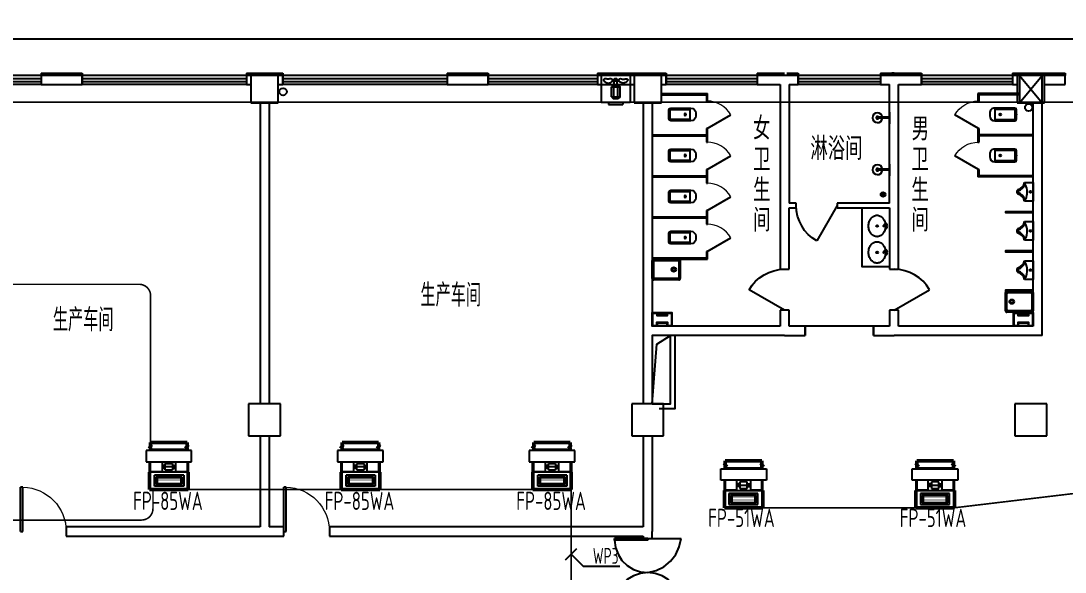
# Model space of a CAD drawing. Extents: x 2166032 to 5302137, y 581493 to 2416206.
# Drawn here: x 2343399 to 2366293, y 1064725 to 1076809 of the extents above; entities that cross this region are included whole.
import ezdxf

# ---------------------------------------------------------------- set-up
doc = ezdxf.new("R2010")
doc.units = 0
doc.header["$LTSCALE"] = 1000
doc.header["$MEASUREMENT"] = 0
doc.linetypes.add('DASH', pattern=[0.35, 0.25, -0.1])
doc.linetypes.add('DASHEDX2', pattern=[1.5, 1, -0.5])
for name, color, linetype in [('3T_WOOD', 21, 'Continuous'), ('ACS_FFG_FK', 7, 'Continuous'), ('COLUMN', 2, 'Continuous'), ('DIM-照明', 3, 'Continuous'), ('LATRINE', 8, 'Continuous'), ('LVTRY', 8, 'Continuous'), ('PROMPT', 1, 'Continuous'), ('PUB_TEXT', 7, 'Continuous'), ('STAIR', 8, 'Continuous'), ('SURFACE', 8, 'Continuous'), ('WALL', 8, 'Continuous'), ('WINDOW', 8, 'Continuous'), ('WIRE-照明', 1, 'Continuous'), ('厨卫', 8, 'Continuous'), ('地漏', 5, 'Continuous'), ('屋面', 151, 'Continuous'), ('消防', 7, 'Continuous'), ('风机盘管', 7, 'Continuous')]:
    doc.layers.add(name, color=color, linetype=linetype)
doc.layers.add('ACS_KT_SB', color=130, linetype='Continuous', lineweight=13)
doc.layers.add('ACS_SFG_F2', color=6, linetype='Continuous', lineweight=50)
doc.styles.add('_HZTXT', font='！tssdeng.shx', dxfattribs={"width": 0.8, "bigfont": '！tssdchn.shx'})
doc.styles.add('_TEL_DIM', font='@tssdeng.shx', dxfattribs={"width": 0.8, "height": 3.5, "bigfont": '!tssdchn.shx'})
doc.styles.add('DIM_FONT', font='simplex_.ttf', dxfattribs={"width": 0.7})
doc.styles.add('HZ', font='！tssdeng.shx', dxfattribs={"bigfont": '！tssdchn.shx'})
doc.styles.add('TSSD_Dimension', font='Tssdeng.shx', dxfattribs={"width": 0.7, "bigfont": 'tssdchn.shx'})
doc.styles.add('TSSD_REIN', font='tssdeng.shx', dxfattribs={"width": 0.7, "bigfont": 'tssdchn.shx'})
doc.styles.add('zz-0', font='arial.ttf')

# ---------------------------------------------------------------- blocks, each defined once
blk = doc.blocks.new('_LV8')
for p, q in [((-205, 0), (205, 0)), ((-205, -191), (-205, 0)), ((205, 0), (205, -191))]:
    blk.add_line(p, q)
blk.add_circle((0, -60), 20)
for centre, radius, start, end in [((-243, -391), 203, 19.2639, 79.2894), ((-152, -175), 10, 114.1084, 248.1394), ((5, -526), 395, 66.6675, 114.1084), ((-243, -401), 233, 19.2639, 68.1394), ((243, -401), 233, 110.4941, 160.7361), ((243, -391), 203, 100.7106, 160.7361), ((158, -173), 10, 290.4941, 66.6675), ((0, -306), 54, 199.2639, 269.7777), ((0, -316), 24, 199.2639, 269.4998), ((0, -306), 54, 270.2223, 340.7361), ((0, -316), 24, 270.5002, 340.7361)]:
    blk.add_arc(centre, radius, start, end)
blk = doc.blocks.new('$lvtry$00000200')
for p, q in [((-140, -40, 0), (-140, -480, 0)), ((-110, -40, 0), (-110, -470, 0)), ((100, 0, 0), (-100, 0, 0)), ((100, -30, 0), (-100, -30, 0)), ((110, -470, 0), (110, -40, 0)), ((140, -480, 0), (140, -40, 0)), ((140, -470, 0), (-140, -470, 0)), ((-30, -590, 0), (30, -590, 0))]:
    blk.add_line(p, q)
blk.add_circle((0, -359, 0), 20)
for centre, radius, start, end in [((-100, -40, 0), 40, 90, 180), ((-100, -40, 0), 10, 90, 180), ((100, -40, 0), 40, 0, 90), ((100, -40, 0), 10, 0, 90), ((-30, -480, 0), 110, 180, 270), ((30, -480, 0), 110, 270, 0)]:
    blk.add_arc(centre, radius, start, end)
blk.add_point((0, 0))
blk = doc.blocks.new('A$C339C1991')
at = {"layer": 'LVTRY'}
blk.add_line((114, 371), (134, 371), dxfattribs=at)
for points in [[(0, 371), (256, 371)], [(114, 371), (114, 107)], [(134, 371), (134, 107)]]:
    blk.add_lwpolyline(points, dxfattribs=at)
for centre, radius, start, end in [((124, 108), 108, 95.306, 84.694), ((124, 108), 28.3, 110.6725, 69.3275), ((124, 110), 10.5, 197.2381, 342.7619)]:
    blk.add_arc(centre, radius, start, end, dxfattribs=at)
blk = doc.blocks.new('$TCHSYS$APDOOR2D')
blk.add_line((0.5, 0), (0, 0.866))
at = {"lineweight": 13}
blk.add_arc((0.5, 0), 1, 120, 180, dxfattribs=at)
blk = doc.blocks.new('$lvtry$00000194')
for p, q in [((-17, -27, 0), (-17, -17, 0)), ((17, -27, 0), (17, -17, 0))]:
    blk.add_line(p, q)
at = {"elevation": 0}
blk.add_lwpolyline([(14, -39, -0.067374), (92, -53, -0.088152), (166, -93, -0.105269), (218, -155, -0.121685), (235, -224, -0.121685), (218, -292, -0.105269), (166, -355, -0.088152), (92, -394, -0.078966), (0, -409, -0.078966), (-92, -394, -0.088152), (-166, -355, -0.105269), (-218, -292, -0.121685), (-235, -224, -0.121685), (-218, -155, -0.105269), (-166, -93, -0.088152), (-92, -53, -0.059935), (-23, -40, -0.059935)], format="xyb", dxfattribs=at)
for centre, radius in [((0, -221, 0), 20), ((0, -27, 0), 16.7), ((0, -221, 0), 15)]:
    blk.add_circle(centre, radius)
for centre, radius, start, end in [((-40, -17, 0), 10.1, 106.6096, 258.1648), ((-64, 250, 0), 259, 274.7069, 282.3732), ((-75, -197, 0), 173, 71.36, 79.1873), ((-29, -63, 0), 6.77, 155.344, 308.3224), ((-171, 35, 0), 166, 324.8411, 338.1337), ((-171, 35, 0), 170, 324.8411, 331.3523), ((-29, -63, 0), 3.37, 155.344, 308.3224), ((100, -178, 0), 170, 132.3141, 138.8253), ((100, -178, 0), 166, 125.5327, 138.8253), ((-12, -42, 0), 10.6, 201.8924, 261.774), ((0, -17, 0), 16.7, 0, 180), ((-381, -99, 0), 372, 2.3982, 6.7627), ((0, -80, 0), 9.9, 201.7837, 338.2163), ((64, 250, 0), 259, 257.6268, 265.2931), ((381, -99, 0), 372, 170.1008, 177.6018), ((75, -197, 0), 173, 100.8127, 110.4191), ((40, -17, 0), 10.1, 281.8352, 73.3904)]:
    blk.add_arc(centre, radius, start, end)
blk.add_point((0, -17, 0))
blk = doc.blocks.new('A$C6BB928D5')
at = {"layer": '地漏'}
h = blk.add_hatch(dxfattribs=at)
h.set_pattern_fill('ANSI31', color=5, scale=10, style=0)
h.set_pattern_definition([(45, (-2253094.437, -153718.293), (-11.22532015, 11.22532015), [])])
h.paths.add_polyline_path([(0, 50, 1), (100, 50, 1)])
at = {"layer": '地漏', "color": 5}
blk.add_circle((50, 50), 50, dxfattribs=at)
blk = doc.blocks.new('$plan$00001091')
for p, q in [((-275, -410), (-275, -50)), ((-255, -30), (255, -30)), ((275, -50), (275, -410)), ((255, -430), (-255, -430))]:
    blk.add_line(p, q)
for points in [[(-275, 0, 0.414214), (-305, -30, 0.414214)], [(305, -30, 0.414214), (275, 0, 0.414214)], [(-305, -430, 0.414214), (-275, -460, 0.414214)], [(275, -460, 0.414214), (305, -430, 0.414214)]]:
    blk.add_lwpolyline(points, format="xyb")
for points in [[(-275, 0), (275, 0)], [(-305, -430), (-305, -30)], [(305, -30), (305, -430)], [(275, -460), (-275, -460)]]:
    blk.add_lwpolyline(points)
for radius in [50, 32.5]:
    blk.add_circle((165, -230), radius)
for centre, start, end in [((-255, -50), 90, 180), ((255, -50), 0, 90), ((-255, -410), 180, 270), ((255, -410), 270, 360)]:
    blk.add_arc(centre, 20, start, end)
at = {"style": 'zz-0'}
for tag in ['YSIZE', 'XSIZE']:
    blk.add_attdef(tag, (0, 0), '', height=0.5, dxfattribs=at)
blk = doc.blocks.new('cffd')
at = {"layer": '厨卫'}
for p, q in [((288, -44), (300, -44)), ((288, -256), (300, -256))]:
    blk.add_line(p, q, dxfattribs=at)
for points in [[(0, -365), (0, 65), (300, 65), (300, -365)], [(12, -353), (12, 53), (288, 53), (288, -353)]]:
    blk.add_lwpolyline(points, close=True, dxfattribs=at)
for points in [[(12, -272), (82, -272), (82, -29), (12, -29)], [(12, -262), (72, -262), (72, -39), (12, -39)], [(288, -261), (228, -261), (228, -39), (288, -39)], [(288, -251), (238, -251), (238, -49), (288, -49)]]:
    blk.add_lwpolyline(points, dxfattribs=at)
blk.add_lwpolyline([(290, -150, 0, 50, 0), (323, -150, 100, 100, 0)], format="xyseb", dxfattribs=at)
blk = doc.blocks.new('$SB61_1')
for p, q in [((-344, 91), (-380, 54)), ((-380, 54), (-380, -52)), ((-344, 91), (-134, 91)), ((-344, 91), (-344, -89)), ((-344, 43), (-134, 43)), ((-93, 50), (-134, 91)), ((-134, 91), (-134, -89)), ((-93, 50), (-93, -47)), ((-93, 32), (-10, 32)), ((-10, 66), (-10, -64)), ((-10, 66), (10, 66)), ((10, 16), (10, 66)), ((-344, -89), (-380, -52)), ((-344, -45), (-134, -45)), ((-344, -89), (-134, -89)), ((-93, -47), (-134, -89)), ((-93, -27), (-10, -27)), ((-10, -64), (10, -64)), ((10, -16), (10, -64))]:
    blk.add_line(p, q)
for points in [[(27, 198, 0.411372), (11, 254, 0.494273), (-35, 83, 0.741953), (33, 105, 0.098181), (27, 124, -0.171786), (27, 198)], [(31, -198, -0.313475), (12, -256, -0.472676), (-35, -80, -0.748081), (34, -102, -0.098181), (28, -121, 0.171786), (28, -196)]]:
    blk.add_lwpolyline(points, format="xyb")
blk.add_lwpolyline([(10, 16), (34, 16), (34, -16), (10, -16)], close=True)
for tag, p, height, style, width, flags in [('UNIT', (0, 0), 0.001, 'HZ', 0.7, 1), ('WHAT', (0, 0), 0.001, 'HZ', 0.7, 1), ('SPEC', (0, 0), 0.001, 'HZ', 0.7, 1), ('YSIZE', (34, -16), 0.15, 'DIM_FONT', 0.8, 9), ('XSIZE', (34, -16), 0.15, 'DIM_FONT', 0.8, 9)]:
    blk.add_attdef(tag, p, '', height=height, dxfattribs=dict(style=style, width=width, flags=flags))
blk = doc.blocks.new('A$C54D307B5')
at = {"layer": '消防'}
for p, q in [((0, -300), (0, 300)), ((0, 300), (640, 300)), ((165, 345), (475, 345)), ((165, 300), (165, 345)), ((475, 300), (475, 345)), ((640, -300), (640, 300)), ((0, -340), (0, -300)), ((0, -300), (640, -300)), ((0, -340), (640, -340)), ((640, -340), (640, -300))]:
    blk.add_line(p, q, dxfattribs=at)
at = {"layer": '风机盘管', "xscale": -1.057367996545509, "yscale": 1.057367996545509, "zscale": 1.0573679886336, "rotation": 90}
blk.add_blockref('$SB61_1', (321, -183), dxfattribs=at)
blk = doc.blocks.new('H-DTDFFS-20')
for p, q in [((-0.5, 0.5), (0.5, 0.5)), ((-0.5, -0.5), (-0.5, 0.5)), ((0.5, 0.5), (-0.5, 0.5)), ((0.5, 0.5), (0.5, -0.5)), ((-0.44, -0.34), (-0.44, 0.34)), ((-0.44, 0.34), (0.44, 0.34)), ((-0.4, 0.3), (0.4, 0.3)), ((-0.4, -0.3), (-0.4, 0.3)), ((0.4, 0.3), (0.4, -0.3)), ((0.44, 0.34), (0.44, -0.34)), ((0.44, -0.34), (-0.44, -0.34)), ((0.4, -0.3), (-0.4, -0.3)), ((0.5, -0.5), (-0.5, -0.5))]:
    blk.add_line(p, q)
at = {"const_width": 0.01}
for points in [[(-0.4, 0.162), (0.4, 0.162)], [(-0.4, 0), (0.4, 0)], [(-0.4, -0.162), (0.4, -0.162)]]:
    blk.add_lwpolyline(points, dxfattribs=at)
blk = doc.blocks.new('$DorLib2D$00000141')
at = {"color": 0}
for points in [[(-0.5, 0), (-0.5, 0.487)], [(-0.475, 0.487), (-0.5, 0.487)], [(-0.475, 0), (-0.475, 0.487)], [(-0.369, 0.473), (-0.475, 0.487)], [(-0.268, 0.435), (-0.369, 0.473)], [(0.369, 0.473), (0.268, 0.435)], [(0.475, 0.487), (0.369, 0.473)], [(0.475, 0), (0.475, 0.487)], [(0.475, 0.487), (0.5, 0.487)], [(0.5, 0), (0.5, 0.487)], [(-0.178, 0.377), (-0.268, 0.435)], [(-0.103, 0.3), (-0.178, 0.377)], [(0.178, 0.377), (0.103, 0.3)], [(0.268, 0.435), (0.178, 0.377)], [(-0.047, 0.208), (-0.103, 0.3)], [(-0.012, 0.107), (-0.047, 0.208)], [(0.047, 0.208), (0.012, 0.107)], [(0.103, 0.3), (0.047, 0.208)], [(0, 0), (-0.012, 0.107)], [(-0.012, -0.107), (0, 0)], [(0.012, 0.107), (0, 0)], [(-0.5, 0), (-0.475, 0)], [(0.5, 0), (0.475, 0)]]:
    blk.add_lwpolyline(points, dxfattribs=at)
at = {"color": 0, "linetype": 'DASHEDX2'}
for points in [[(0, 0), (0.03, -0.122), (0.086, -0.234), (0.165, -0.331), (0.264, -0.408), (0.378, -0.461), (0.5, -0.488)], [(-0.5, 0), (-0.5, -0.488)], [(-0.047, -0.208), (-0.012, -0.107)], [(0.5, 0), (0.5, -0.488)], [(-0.178, -0.377), (-0.103, -0.3)], [(-0.103, -0.3), (-0.047, -0.208)], [(-0.369, -0.473), (-0.268, -0.435)], [(-0.268, -0.435), (-0.178, -0.377)], [(-0.475, -0.488), (-0.5, -0.488)], [(-0.475, -0.487), (-0.369, -0.473)]]:
    blk.add_lwpolyline(points, dxfattribs=at)
blk = doc.blocks.new('$TCHSYS$WIN2D')
for p, q in [((-0.5, 0.5), (0.5, 0.5)), ((-0.5, 0.5), (-0.5, -0.5)), ((0.5, 0.5), (0.5, -0.5)), ((0.5, 0.1667), (-0.5, 0.1667)), ((0.5, -0.1667), (-0.5, -0.1667)), ((-0.5, -0.5), (0.5, -0.5))]:
    blk.add_line(p, q)
blk = doc.blocks.new('$TCHSYS$DOOR2D')
for p, q in [((0.45, 0.975), (0.5, 0.975)), ((0.45, 0), (0.45, 0.975)), ((0.5, 0), (0.5, 0.975)), ((0.5, 0), (0.45, 0))]:
    blk.add_line(p, q)
at = {"lineweight": 13}
blk.add_arc((0.475, 0), 0.975, 91.4693, 180, dxfattribs=at)
blk = doc.blocks.new('$DorLib2D$00000214')
at = {"color": 0}
blk.add_line((0.5, 0), (0, 0.866), dxfattribs=at)
blk.add_arc((0.5, 0), 1, 120, 180, dxfattribs=at)

msp = doc.modelspace()

# ---------------------------------------------------------------- linework, layer by layer
at = {"color": 0}
for p, q in [((2347143.4, 1067389.3), (2346143.4, 1067389.3)), ((2346143.4, 1067389.3), (2346143.4, 1067139.3)), ((2347073.4, 1067414.3), (2346213.4, 1067414.3)), ((2346243.4, 1067389.3), (2346243.4, 1067414.3)), ((2347043.4, 1067389.3), (2347043.4, 1067414.3)), ((2347143.4, 1067139.3), (2347143.4, 1067389.3)), ((2351343.4, 1067389.3), (2350343.4, 1067389.3)), ((2350343.4, 1067389.3), (2350343.4, 1067139.3)), ((2351273.4, 1067414.3), (2350413.4, 1067414.3)), ((2350443.4, 1067389.3), (2350443.4, 1067414.3)), ((2351243.4, 1067389.3), (2351243.4, 1067414.3)), ((2351343.4, 1067139.3), (2351343.4, 1067389.3)), ((2355543.4, 1067389.3), (2354543.4, 1067389.3)), ((2354543.4, 1067389.3), (2354543.4, 1067139.3)), ((2355473.4, 1067414.3), (2354613.4, 1067414.3)), ((2354643.4, 1067389.3), (2354643.4, 1067414.3)), ((2355443.4, 1067389.3), (2355443.4, 1067414.3)), ((2355543.4, 1067139.3), (2355543.4, 1067389.3)), ((2346143.4, 1067139.3), (2347143.4, 1067139.3)), ((2346218.4, 1066914.3), (2346218.4, 1067139.3)), ((2346243.4, 1066926.8), (2346243.4, 1067139.3)), ((2346493.4, 1067139.3), (2346493.4, 1066926.8)), ((2346563.4, 1066958.1), (2346563.4, 1067108.1)), ((2346563.4, 1067108.1), (2346723.4, 1067108.1)), ((2346723.4, 1067108.1), (2346723.4, 1066958.1)), ((2346793.4, 1066926.8), (2346793.4, 1067139.3)), ((2347043.4, 1067139.3), (2347043.4, 1066926.8)), ((2347068.4, 1067139.3), (2347068.4, 1066914.3)), ((2350343.4, 1067139.3), (2351343.4, 1067139.3)), ((2350418.4, 1066914.3), (2350418.4, 1067139.3)), ((2350443.4, 1066926.8), (2350443.4, 1067139.3)), ((2350693.4, 1067139.3), (2350693.4, 1066926.8)), ((2350763.4, 1066958.1), (2350763.4, 1067108.1)), ((2350763.4, 1067108.1), (2350923.4, 1067108.1)), ((2350923.4, 1067108.1), (2350923.4, 1066958.1)), ((2350993.4, 1066926.8), (2350993.4, 1067139.3)), ((2351243.4, 1067139.3), (2351243.4, 1066926.8)), ((2351268.4, 1067139.3), (2351268.4, 1066914.3)), ((2354543.4, 1067139.3), (2355543.4, 1067139.3)), ((2354618.4, 1066914.3), (2354618.4, 1067139.3)), ((2354643.4, 1066926.8), (2354643.4, 1067139.3)), ((2354893.4, 1067139.3), (2354893.4, 1066926.8)), ((2354963.4, 1066958.1), (2354963.4, 1067108.1)), ((2354963.4, 1067108.1), (2355123.4, 1067108.1)), ((2355123.4, 1067108.1), (2355123.4, 1066958.1)), ((2355193.4, 1066926.8), (2355193.4, 1067139.3)), ((2355443.4, 1067139.3), (2355443.4, 1066926.8)), ((2355468.4, 1067139.3), (2355468.4, 1066914.3)), ((2347068.4, 1066914.3), (2346218.4, 1066914.3)), ((2346493.4, 1066926.8), (2346243.4, 1066926.8)), ((2346563.4, 1067064.3), (2346493.4, 1067064.3)), ((2346793.4, 1067033.1), (2346493.4, 1067033.1)), ((2346563.4, 1067001.8), (2346493.4, 1067001.8)), ((2346723.4, 1066958.1), (2346563.4, 1066958.1)), ((2346723.4, 1067064.3), (2346793.4, 1067064.3)), ((2346723.4, 1067001.8), (2346793.4, 1067001.8)), ((2347043.4, 1066926.8), (2346793.4, 1066926.8)), ((2351268.4, 1066914.3), (2350418.4, 1066914.3)), ((2350693.4, 1066926.8), (2350443.4, 1066926.8)), ((2350763.4, 1067064.3), (2350693.4, 1067064.3)), ((2350993.4, 1067033.1), (2350693.4, 1067033.1)), ((2350763.4, 1067001.8), (2350693.4, 1067001.8)), ((2350923.4, 1066958.1), (2350763.4, 1066958.1)), ((2350923.4, 1067064.3), (2350993.4, 1067064.3)), ((2350923.4, 1067001.8), (2350993.4, 1067001.8)), ((2351243.4, 1066926.8), (2350993.4, 1066926.8)), ((2355468.4, 1066914.3), (2354618.4, 1066914.3)), ((2354893.4, 1066926.8), (2354643.4, 1066926.8)), ((2354963.4, 1067064.3), (2354893.4, 1067064.3)), ((2355193.4, 1067033.1), (2354893.4, 1067033.1)), ((2354963.4, 1067001.8), (2354893.4, 1067001.8)), ((2355123.4, 1066958.1), (2354963.4, 1066958.1)), ((2355123.4, 1067064.3), (2355193.4, 1067064.3)), ((2355123.4, 1067001.8), (2355193.4, 1067001.8)), ((2355443.4, 1066926.8), (2355193.4, 1066926.8)), ((2358743.4, 1066989.1), (2359743.4, 1066989.1)), ((2358743.4, 1066739.1), (2358743.4, 1066989.1)), ((2358813.4, 1067014.1), (2359673.4, 1067014.1)), ((2358843.4, 1066989.1), (2358843.4, 1067014.1)), ((2359643.4, 1066989.1), (2359643.4, 1067014.1)), ((2359743.4, 1066989.1), (2359743.4, 1066739.1)), ((2362943.4, 1066989.1), (2363943.4, 1066989.1)), ((2362943.4, 1066739.1), (2362943.4, 1066989.1)), ((2363013.4, 1067014.1), (2363873.4, 1067014.1)), ((2363043.4, 1066989.1), (2363043.4, 1067014.1)), ((2363843.4, 1066989.1), (2363843.4, 1067014.1)), ((2363943.4, 1066989.1), (2363943.4, 1066739.1)), ((2359743.4, 1066739.1), (2358743.4, 1066739.1)), ((2358818.4, 1066739.1), (2358818.4, 1066514.1)), ((2358843.4, 1066739.1), (2358843.4, 1066526.6)), ((2359093.4, 1066526.6), (2359093.4, 1066739.1)), ((2359163.4, 1066664.1), (2359093.4, 1066664.1)), ((2359093.4, 1066632.9), (2359393.4, 1066632.9)), ((2359163.4, 1066707.9), (2359163.4, 1066557.9)), ((2359323.4, 1066707.9), (2359163.4, 1066707.9)), ((2359323.4, 1066557.9), (2359323.4, 1066707.9)), ((2359323.4, 1066664.1), (2359393.4, 1066664.1)), ((2359393.4, 1066739.1), (2359393.4, 1066526.6)), ((2359643.4, 1066526.6), (2359643.4, 1066739.1)), ((2359668.4, 1066514.1), (2359668.4, 1066739.1)), ((2363943.4, 1066739.1), (2362943.4, 1066739.1)), ((2363018.4, 1066739.1), (2363018.4, 1066514.1)), ((2363043.4, 1066739.1), (2363043.4, 1066526.6)), ((2363293.4, 1066526.6), (2363293.4, 1066739.1)), ((2363363.4, 1066664.1), (2363293.4, 1066664.1)), ((2363293.4, 1066632.9), (2363593.4, 1066632.9)), ((2363363.4, 1066707.9), (2363363.4, 1066557.9)), ((2363523.4, 1066707.9), (2363363.4, 1066707.9)), ((2363523.4, 1066557.9), (2363523.4, 1066707.9)), ((2363523.4, 1066664.1), (2363593.4, 1066664.1)), ((2363593.4, 1066739.1), (2363593.4, 1066526.6)), ((2363843.4, 1066526.6), (2363843.4, 1066739.1)), ((2363868.4, 1066514.1), (2363868.4, 1066739.1)), ((2358818.4, 1066514.1), (2359668.4, 1066514.1)), ((2358843.4, 1066526.6), (2359093.4, 1066526.6)), ((2359163.4, 1066601.6), (2359093.4, 1066601.6)), ((2359163.4, 1066557.9), (2359323.4, 1066557.9)), ((2359323.4, 1066601.6), (2359393.4, 1066601.6)), ((2359393.4, 1066526.6), (2359643.4, 1066526.6)), ((2363018.4, 1066514.1), (2363868.4, 1066514.1)), ((2363043.4, 1066526.6), (2363293.4, 1066526.6)), ((2363363.4, 1066601.6), (2363293.4, 1066601.6)), ((2363363.4, 1066557.9), (2363523.4, 1066557.9)), ((2363523.4, 1066601.6), (2363593.4, 1066601.6)), ((2363593.4, 1066526.6), (2363843.4, 1066526.6))]:
    msp.add_line(p, q, dxfattribs=at)
msp.add_circle((2604640.5, 1020101.3), 438608.5)
at = {"layer": '3T_WOOD'}
msp.add_lwpolyline([(2357243.4, 1068414.3), (2357341.7, 1069725.8), (2357643.4, 1069914.3)], dxfattribs=at)
at = {"layer": 'ACS_SFG_F2'}
for p, q in [((2347043.4, 1067564.3), (2346243.4, 1067564.3)), ((2346243.9, 1067502.1), (2346243.4, 1067564.3)), ((2347043.9, 1067502.1), (2347043.4, 1067564.3)), ((2351243.4, 1067564.3), (2350443.4, 1067564.3)), ((2350443.9, 1067502.1), (2350443.4, 1067564.3)), ((2351243.9, 1067502.1), (2351243.4, 1067564.3)), ((2355443.4, 1067564.3), (2354643.4, 1067564.3)), ((2354643.9, 1067502.1), (2354643.4, 1067564.3)), ((2355443.9, 1067502.1), (2355443.4, 1067564.3)), ((2346208.8, 1067435.5), (2346266.7, 1067512.7)), ((2346243.4, 1067460.2), (2346208.8, 1067435.5)), ((2346243.4, 1067414.3), (2346243.4, 1067460.2)), ((2346266.7, 1067512.7), (2346243.9, 1067502.1)), ((2347008.8, 1067435.5), (2347066.7, 1067512.7)), ((2347043.4, 1067460.2), (2347008.8, 1067435.5)), ((2347043.4, 1067414.3), (2347043.4, 1067460.2)), ((2347066.7, 1067512.7), (2347043.9, 1067502.1)), ((2350408.8, 1067435.5), (2350466.7, 1067512.7)), ((2350443.4, 1067460.2), (2350408.8, 1067435.5)), ((2350443.4, 1067414.3), (2350443.4, 1067460.2)), ((2350466.7, 1067512.7), (2350443.9, 1067502.1)), ((2351208.8, 1067435.5), (2351266.7, 1067512.7)), ((2351243.4, 1067460.2), (2351208.8, 1067435.5)), ((2351243.4, 1067414.3), (2351243.4, 1067460.2)), ((2351266.7, 1067512.7), (2351243.9, 1067502.1)), ((2354608.8, 1067435.5), (2354666.7, 1067512.7)), ((2354643.4, 1067460.2), (2354608.8, 1067435.5)), ((2354643.4, 1067414.3), (2354643.4, 1067460.2)), ((2354666.7, 1067512.7), (2354643.9, 1067502.1)), ((2355408.8, 1067435.5), (2355466.7, 1067512.7)), ((2355443.4, 1067460.2), (2355408.8, 1067435.5)), ((2355443.4, 1067414.3), (2355443.4, 1067460.2)), ((2355466.7, 1067512.7), (2355443.9, 1067502.1)), ((2358877.9, 1067035.3), (2358820, 1067112.5)), ((2358820, 1067112.5), (2358842.8, 1067101.9)), ((2358842.8, 1067101.9), (2358843.4, 1067164.1)), ((2359643.4, 1067164.1), (2358843.4, 1067164.1)), ((2359677.9, 1067035.3), (2359620, 1067112.5)), ((2359620, 1067112.5), (2359642.8, 1067101.9)), ((2359642.8, 1067101.9), (2359643.4, 1067164.1)), ((2363077.9, 1067035.3), (2363020, 1067112.5)), ((2363020, 1067112.5), (2363042.8, 1067101.9)), ((2363042.8, 1067101.9), (2363043.4, 1067164.1)), ((2363843.4, 1067164.1), (2363043.4, 1067164.1)), ((2363877.9, 1067035.3), (2363820, 1067112.5)), ((2363820, 1067112.5), (2363842.8, 1067101.9)), ((2363842.8, 1067101.9), (2363843.4, 1067164.1)), ((2346220.8, 1066536), (2346220.8, 1066914.3)), ((2347065.9, 1066536), (2347065.9, 1066914.3)), ((2350420.8, 1066536), (2350420.8, 1066914.3)), ((2351265.9, 1066536), (2351265.9, 1066914.3)), ((2354620.8, 1066536), (2354620.8, 1066914.3)), ((2355465.9, 1066536), (2355465.9, 1066914.3)), ((2358843.4, 1067014.1), (2358843.4, 1067060)), ((2358843.4, 1067060), (2358877.9, 1067035.3)), ((2359643.4, 1067014.1), (2359643.4, 1067060)), ((2359643.4, 1067060), (2359677.9, 1067035.3)), ((2363043.4, 1067014.1), (2363043.4, 1067060)), ((2363043.4, 1067060), (2363077.9, 1067035.3)), ((2363843.4, 1067014.1), (2363843.4, 1067060)), ((2363843.4, 1067060), (2363877.9, 1067035.3)), ((2347065.9, 1066536), (2346220.8, 1066536)), ((2351265.9, 1066536), (2350420.8, 1066536)), ((2355465.9, 1066536), (2354620.8, 1066536)), ((2358823.3, 1066135.8), (2358823.3, 1066514.1)), ((2359668.4, 1066135.8), (2359668.4, 1066514.1)), ((2363023.3, 1066135.8), (2363023.3, 1066514.1)), ((2363868.4, 1066135.8), (2363868.4, 1066514.1)), ((2358823.3, 1066135.8), (2359668.4, 1066135.8)), ((2363023.3, 1066135.8), (2363868.4, 1066135.8))]:
    msp.add_line(p, q, dxfattribs=at)
at = {"layer": 'COLUMN'}
for p, q in [((2349041.8, 1075614.3), (2348441.8, 1075614.3)), ((2348441.8, 1075614.3), (2348441.8, 1075014.3)), ((2349041.8, 1075014.3), (2349041.8, 1075614.3)), ((2357441.8, 1075614.3), (2356841.8, 1075614.3)), ((2356841.8, 1075614.3), (2356841.8, 1075014.3)), ((2357441.8, 1075014.3), (2357441.8, 1075614.3)), ((2365243.4, 1075614.3), (2365243.4, 1075014.3)), ((2365843.4, 1075614.3), (2365243.4, 1075614.3)), ((2365793.1, 1075614.5), (2365293.1, 1075614.5)), ((2365293.1, 1075614.5), (2365293.1, 1075014.3)), ((2365793.1, 1075014.3), (2365793.1, 1075614.5)), ((2365843.4, 1075014.3), (2365843.4, 1075614.3)), ((2348441.8, 1075014.3), (2349041.8, 1075014.3)), ((2356841.8, 1075014.3), (2357441.8, 1075014.3)), ((2365243.4, 1075014.3), (2365843.4, 1075014.3)), ((2365293.1, 1075014.3), (2365793.1, 1075014.3)), ((2349091.8, 1068414.3), (2348391.8, 1068414.3)), ((2348391.8, 1068414.3), (2348391.8, 1067714.3)), ((2349091.8, 1067714.3), (2349091.8, 1068414.3)), ((2357491.8, 1068414.3), (2356791.8, 1068414.3)), ((2356791.8, 1068414.3), (2356791.8, 1067714.3)), ((2357491.8, 1067714.3), (2357491.8, 1068414.3)), ((2365891.8, 1068414.3), (2365191.8, 1068414.3)), ((2365191.8, 1068414.3), (2365191.8, 1067714.3)), ((2365891.8, 1067714.3), (2365891.8, 1068414.3)), ((2348391.8, 1067714.3), (2349091.8, 1067714.3)), ((2356791.8, 1067714.3), (2357491.8, 1067714.3)), ((2365191.8, 1067714.3), (2365891.8, 1067714.3))]:
    msp.add_line(p, q, dxfattribs=at)
at = {"layer": 'DIM-照明'}
msp.add_line((2355342.2, 1064995.4), (2355589.7, 1065242.9), dxfattribs=at)
for points in [[(2355465.9, 1065119.1), (2355729.1, 1064855.9)], [(2355729.1, 1064855.9), (2356533.5, 1064855.9)]]:
    msp.add_lwpolyline(points, dxfattribs=at)
at = {"layer": 'LATRINE'}
for p, q in [((2357443.4, 1075214.3), (2358455.9, 1075214.3)), ((2357443.4, 1075189.3), (2358430.9, 1075189.3)), ((2358430.9, 1075189.3), (2358430.9, 1075051.8)), ((2358455.9, 1075051.8), (2358455.9, 1075214.3)), ((2365293.1, 1075214.3), (2364380.9, 1075214.3)), ((2364380.9, 1075214.3), (2364380.9, 1075051.8)), ((2365293.1, 1075189.3), (2364405.9, 1075189.3)), ((2364405.9, 1075051.8), (2364405.9, 1075189.3)), ((2358430.9, 1075051.8), (2358455.9, 1075051.8)), ((2364380.9, 1075051.8), (2364405.9, 1075051.8)), ((2358455.9, 1074451.8), (2358430.9, 1074451.8)), ((2358430.9, 1074451.8), (2358430.9, 1074314.3)), ((2358455.9, 1074301.8), (2358455.9, 1074451.8)), ((2364405.9, 1074451.8), (2364380.9, 1074451.8)), ((2364380.9, 1074451.8), (2364380.9, 1074301.8)), ((2364405.9, 1074314.3), (2364405.9, 1074451.8)), ((2357243.4, 1074314.3), (2358430.9, 1074314.3)), ((2357243.4, 1074289.3), (2358430.9, 1074289.3)), ((2358430.9, 1074289.3), (2358430.9, 1074151.8)), ((2358455.9, 1074151.8), (2358455.9, 1074301.8)), ((2364380.9, 1074301.8), (2364380.9, 1074151.8)), ((2365593.4, 1074314.3), (2364405.9, 1074314.3)), ((2365593.4, 1074289.3), (2364405.9, 1074289.3)), ((2364405.9, 1074151.8), (2364405.9, 1074289.3)), ((2365593.4, 1074289.3), (2365593.4, 1074314.3)), ((2358430.9, 1074151.8), (2358455.9, 1074151.8)), ((2364380.9, 1074151.8), (2364405.9, 1074151.8)), ((2358455.9, 1073551.8), (2358430.9, 1073551.8)), ((2358430.9, 1073551.8), (2358430.9, 1073414.3)), ((2358455.9, 1073401.8), (2358455.9, 1073551.8)), ((2364405.9, 1073551.8), (2364380.9, 1073551.8)), ((2364380.9, 1073551.8), (2364380.9, 1073389.3)), ((2364405.9, 1073414.3), (2364405.9, 1073551.8)), ((2357243.4, 1073414.3), (2358430.9, 1073414.3)), ((2357243.4, 1073389.3), (2358430.9, 1073389.3)), ((2358430.9, 1073389.3), (2358430.9, 1073251.8)), ((2358455.9, 1073251.8), (2358455.9, 1073401.8)), ((2365593.4, 1073389.3), (2364380.9, 1073389.3)), ((2365593.4, 1073414.3), (2364405.9, 1073414.3)), ((2365593.4, 1073389.3), (2365593.4, 1073414.3)), ((2358430.9, 1073251.8), (2358455.9, 1073251.8)), ((2358455.9, 1072651.8), (2358430.9, 1072651.8)), ((2358430.9, 1072651.8), (2358430.9, 1072514.3)), ((2358455.9, 1072501.8), (2358455.9, 1072651.8)), ((2357243.4, 1072514.3), (2358430.9, 1072514.3)), ((2357243.4, 1072489.3), (2358430.9, 1072489.3)), ((2358430.9, 1072489.3), (2358430.9, 1072351.8)), ((2358430.9, 1072351.8), (2358455.9, 1072351.8)), ((2358455.9, 1072351.8), (2358455.9, 1072501.8)), ((2358455.9, 1071751.8), (2358430.9, 1071751.8)), ((2358430.9, 1071751.8), (2358430.9, 1071614.3)), ((2358455.9, 1071589.3), (2358455.9, 1071751.8)), ((2357243.4, 1071614.3), (2358430.9, 1071614.3)), ((2357243.4, 1071589.3), (2358455.9, 1071589.3))]:
    msp.add_line(p, q, dxfattribs=at)
at = {"layer": 'LVTRY'}
msp.add_lwpolyline([(2362443.4, 1072714.3), (2362443.4, 1071414.3), (2361843.4, 1071414.3), (2361843.4, 1072714.3)], close=True, dxfattribs=at)
at = {"layer": 'LVTRY', "linetype": 'Continuous'}
for points in [[(2365593.4, 1072599.4), (2364993.4, 1072599.4), (2364993.4, 1072629.4), (2365593.4, 1072629.4)], [(2365593.4, 1071742.2), (2364993.4, 1071742.2), (2364993.4, 1071772.2), (2365593.4, 1071772.2)], [(2365593.4, 1070885), (2364993.4, 1070885), (2364993.4, 1070915), (2365593.4, 1070915)]]:
    msp.add_lwpolyline(points, dxfattribs=at)
at = {"layer": 'PROMPT'}
for p, q in [((2365293.1, 1075014.3), (2365793.1, 1075614.5)), ((2365293.1, 1075614.5), (2365793.1, 1075014.3))]:
    msp.add_line(p, q, dxfattribs=at)
msp.add_lwpolyline([(2365293.1, 1075014.3), (2365793.1, 1075014.3), (2365793.1, 1075614.5), (2365293.1, 1075614.5)], close=True, dxfattribs=at)
at = {"layer": 'STAIR'}
msp.add_lwpolyline([(2337443.4, 1075114.4), (2337443.4, 1076414.3), (2382043.4, 1076414.3), (2382043.4, 1076414.3)], dxfattribs=at)
at = {"layer": 'SURFACE'}
for p, q in [((2343843.4, 1075664.3), (2343843.4, 1075614.3)), ((2343843.4, 1075664.3), (2344743.4, 1075664.3)), ((2344743.4, 1075664.3), (2344743.4, 1075614.3)), ((2348343.4, 1075664.3), (2348343.4, 1075614.3)), ((2348343.4, 1075664.3), (2348791.8, 1075664.3)), ((2348791.8, 1075664.3), (2349143.4, 1075664.3)), ((2349143.4, 1075664.3), (2349143.4, 1075614.3)), ((2352743.4, 1075664.3), (2352743.4, 1075614.3)), ((2352743.4, 1075664.3), (2353643.4, 1075664.3)), ((2353643.4, 1075664.3), (2353643.4, 1075614.3)), ((2356043.4, 1075664.3), (2356043.4, 1075614.3)), ((2356043.4, 1075664.3), (2357141.8, 1075664.3)), ((2357141.8, 1075664.3), (2357543.4, 1075664.3)), ((2357543.4, 1075664.3), (2357543.4, 1075614.3)), ((2359543.4, 1075664.3), (2359543.4, 1075614.3)), ((2359543.4, 1075664.3), (2360143.4, 1075664.3)), ((2360193.4, 1075664.3), (2360442.9, 1075664.3)), ((2360442.9, 1075664.3), (2360442.9, 1075614.3)), ((2362242.9, 1075664.3), (2362242.9, 1075614.3)), ((2362242.9, 1075664.3), (2362543.4, 1075664.3)), ((2362543.4, 1075664.3), (2362493.4, 1075664.3)), ((2362493.4, 1075664.3), (2362493.4, 1075664.3)), ((2362543.4, 1075664.3), (2363143.4, 1075664.3)), ((2363143.4, 1075664.3), (2363143.4, 1075614.3)), ((2365143.4, 1075664.3), (2365143.4, 1075614.3)), ((2365143.4, 1075664.3), (2365543.4, 1075664.3)), ((2365543.4, 1075664.3), (2366293.4, 1075664.3)), ((2366293.4, 1075664.3), (2366293.4, 1075614.3))]:
    msp.add_line(p, q, dxfattribs=at)
at = {"layer": 'WALL'}
for p, q in [((2344743.4, 1075614.3), (2343843.4, 1075614.3)), ((2343843.4, 1075614.3), (2343843.4, 1075414.3)), ((2344743.4, 1075414.3), (2344743.4, 1075614.3)), ((2348441.8, 1075614.3), (2348343.4, 1075614.3)), ((2348343.4, 1075614.3), (2348343.4, 1075414.3)), ((2349143.4, 1075614.3), (2349041.8, 1075614.3)), ((2349143.4, 1075414.3), (2349143.4, 1075614.3)), ((2353643.4, 1075614.3), (2352743.4, 1075614.3)), ((2352743.4, 1075614.3), (2352743.4, 1075414.3)), ((2353643.4, 1075414.3), (2353643.4, 1075614.3)), ((2356841.8, 1075614.3), (2356043.4, 1075614.3)), ((2356043.4, 1075614.3), (2356043.4, 1075414.3)), ((2357543.4, 1075614.3), (2357441.8, 1075614.3)), ((2357543.4, 1075414.3), (2357543.4, 1075614.3)), ((2360143.4, 1075614.3), (2359543.4, 1075614.3)), ((2359543.4, 1075614.3), (2359543.4, 1075414.3)), ((2360442.9, 1075614.3), (2360143.4, 1075614.3)), ((2360442.9, 1075414.3), (2360442.9, 1075614.3)), ((2362543.4, 1075614.3), (2362242.9, 1075614.3)), ((2362242.9, 1075614.3), (2362242.9, 1075414.3)), ((2363143.4, 1075614.3), (2362543.4, 1075614.3)), ((2363143.4, 1075414.3), (2363143.4, 1075614.3)), ((2365243.4, 1075614.3), (2365143.4, 1075614.3)), ((2365143.4, 1075614.3), (2365143.4, 1075414.3)), ((2366293.4, 1075614.3), (2365843.4, 1075614.3)), ((2366293.4, 1075414.3), (2366293.4, 1075614.3)), ((2343843.4, 1075414.3), (2344743.4, 1075414.3)), ((2348343.4, 1075414.3), (2348441.8, 1075414.3)), ((2349041.8, 1075414.3), (2349143.4, 1075414.3)), ((2352743.4, 1075414.3), (2353643.4, 1075414.3)), ((2356043.4, 1075414.3), (2356841.8, 1075414.3)), ((2357441.8, 1075414.3), (2357543.4, 1075414.3)), ((2359543.4, 1075414.3), (2360043.4, 1075414.3)), ((2360043.4, 1075414.3), (2360043.4, 1072764.3)), ((2360243.4, 1075414.3), (2360243.4, 1072814.3)), ((2360243.4, 1075414.3), (2360442.9, 1075414.3)), ((2362242.9, 1075414.3), (2362443.4, 1075414.3)), ((2362443.4, 1072814.3), (2362443.4, 1075414.3)), ((2362643.4, 1072764.3), (2362643.4, 1075414.3)), ((2362643.4, 1075414.3), (2363143.4, 1075414.3)), ((2365143.4, 1075414.3), (2365243.4, 1075414.3)), ((2365843.4, 1075414.3), (2366293.4, 1075414.3)), ((2348643.4, 1075014.3), (2348643.4, 1068414.3)), ((2348843.4, 1075014.3), (2348843.4, 1068414.3)), ((2357043.4, 1075014.3), (2357043.4, 1070014.3)), ((2357243.4, 1075014.3), (2357243.4, 1070114.3)), ((2365593.4, 1070114.3), (2365593.4, 1075014.3)), ((2365793.4, 1069914.3), (2365793.4, 1075014.3)), ((2360397.9, 1072814.3), (2360243.4, 1072814.3)), ((2360397.9, 1072714.3), (2360397.9, 1072814.3)), ((2362443.4, 1072814.3), (2361297.9, 1072814.3)), ((2361297.9, 1072814.3), (2361297.9, 1072714.3)), ((2360043.4, 1072764.3), (2360043.4, 1071364.3)), ((2360243.4, 1071364.3), (2360243.4, 1072714.3)), ((2360243.4, 1072714.3), (2360397.9, 1072714.3)), ((2361297.9, 1072714.3), (2362443.4, 1072714.3)), ((2362443.4, 1072714.3), (2362443.4, 1071364.3)), ((2362643.4, 1071364.3), (2362643.4, 1072764.3)), ((2360043.4, 1071364.3), (2360243.4, 1071364.3)), ((2362443.4, 1071364.3), (2362643.4, 1071364.3)), ((2360243.4, 1070464.3), (2360043.4, 1070464.3)), ((2360043.4, 1070464.3), (2360043.4, 1070114.3)), ((2360243.4, 1070114.3), (2360243.4, 1070464.3)), ((2362643.4, 1070464.3), (2362443.4, 1070464.3)), ((2362443.4, 1070464.3), (2362443.4, 1070114.3)), ((2362643.4, 1070114.3), (2362643.4, 1070464.3)), ((2360043.4, 1070114.3), (2357243.4, 1070114.3)), ((2360593.4, 1070114.3), (2360243.4, 1070114.3)), ((2360593.4, 1069914.3), (2360593.4, 1070114.3)), ((2362443.4, 1070114.3), (2362093.4, 1070114.3)), ((2362093.4, 1070114.3), (2362093.4, 1069914.3)), ((2365593.4, 1070114.3), (2362643.4, 1070114.3)), ((2357043.4, 1070014.3), (2357043.4, 1068414.3)), ((2360143.4, 1069914.3), (2357243.4, 1069914.3)), ((2357243.4, 1069914.3), (2357243.4, 1068414.3)), ((2360143.4, 1069914.3), (2360593.4, 1069914.3)), ((2362093.4, 1069914.3), (2362543.4, 1069914.3)), ((2365793.4, 1069914.3), (2362543.4, 1069914.3)), ((2348643.4, 1067714.3), (2348643.4, 1065714.3)), ((2348843.4, 1067714.3), (2348843.4, 1065714.3)), ((2357043.4, 1067714.3), (2357043.4, 1065714.3)), ((2357243.4, 1067714.3), (2357243.4, 1065614.3)), ((2348643.4, 1065714.3), (2344393.4, 1065714.3)), ((2344393.4, 1065714.3), (2344393.4, 1065514.3)), ((2349163.4, 1065714.3), (2348843.4, 1065714.3)), ((2349163.4, 1065514.3), (2349163.4, 1065714.3)), ((2357043.4, 1065714.3), (2350163.4, 1065714.3)), ((2350163.4, 1065714.3), (2350163.4, 1065514.3)), ((2344393.4, 1065514.3), (2348743.4, 1065514.3)), ((2348743.4, 1065514.3), (2349163.4, 1065514.3)), ((2350163.4, 1065514.3), (2357043.4, 1065514.3)), ((2357043.4, 1065514.3), (2357043.4, 1065464.3)), ((2357243.4, 1065464.3), (2357243.4, 1065614.3)), ((2357043.4, 1065464.3), (2357243.4, 1065464.3))]:
    msp.add_line(p, q, dxfattribs=at)
at = {"layer": 'WINDOW', "linetype": 'DASH'}
for p, q in [((2360593.4, 1070114.3), (2360593.4, 1069914.3)), ((2362093.4, 1069914.3), (2362093.4, 1070114.3))]:
    msp.add_line(p, q, dxfattribs=at)
at = {"layer": 'WINDOW'}
msp.add_line((2362093.4, 1070114.3), (2360593.4, 1070114.3), dxfattribs=at)
at = {"layer": 'WIRE-照明', "linetype": 'Continuous', "const_width": 35}
for points in [[(2383219.8, 1075779.1), (2383219.8, 1075274.6, -0.4142136), (2382969.8, 1075024.6), (2356760.5, 1075024.6)], [(2342868.4, 1071034.3), (2345993.4, 1071034.3, -0.4142136), (2346243.4, 1070784.3), (2346243.4, 1067564.3)], [(2346295.3, 1066536), (2346295.3, 1066116.7, -0.4142136), (2346045.3, 1065866.7), (2341722, 1065866.7)]]:
    msp.add_lwpolyline(points, format="xyb", dxfattribs=at)
for points in [[(2341362.6, 1075024.6), (2356120.5, 1075024.6)], [(2347065.9, 1066536), (2350420.8, 1066536)], [(2351265.9, 1066536), (2354620.8, 1066536)], [(2355465.9, 1066536), (2355465.9, 1064413.4)], [(2363868.4, 1066135.8), (2367220.8, 1066536)], [(2359668.4, 1066135.8), (2363023.3, 1066135.8)]]:
    msp.add_lwpolyline(points, dxfattribs=at)
at = {"layer": '屋面', "color": 6}
for centre in [(2349146.7, 1075256.7), (2365494.2, 1074912), (2365494.2, 1074912)]:
    msp.add_circle(centre, 80, dxfattribs=at)
at = {"layer": '消防'}
msp.add_lwpolyline([(2357643.4, 1069914.3), (2357243.4, 1069914.3), (2357243.4, 1068414.3), (2357643.4, 1068414.3)], close=True, dxfattribs=at)
msp.add_lwpolyline([(2357393.4, 1068314.3), (2357743.4, 1068314.3), (2357743.4, 1069914.3)], dxfattribs=at)

# ---------------------------------------------------------------- block references
at = {"xscale": -1, "rotation": 180}
msp.add_blockref('A$C54D307B5', (2356120.5, 1075324.3), dxfattribs=at)
at = {"layer": 'ACS_FFG_FK', "yscale": 240, "zscale": 0.7999999999999972}
for p, xscale in [((2346649.8, 1066726.9, -52), 640), ((2350849.8, 1066726.9, -52), 640), ((2355049.8, 1066726.9, -52), 640), ((2359239.3, 1066326.7, -52), -640), ((2363439.3, 1066326.7, -52), -640)]:
    msp.add_blockref('H-DTDFFS-20', p, dxfattribs=dict(at, xscale=xscale))
at = {"layer": 'LATRINE', "xscale": 600, "zscale": 25}
for p, yscale, rotation in [((2358443.4, 1074751.8), 600, 270), ((2364393.4, 1074751.8), -600, 269.9999999969318), ((2358443.4, 1073851.8), 600, 270), ((2364393.4, 1073851.8), -600, 269.9999999969318), ((2358443.4, 1072951.8), 600, 270), ((2358443.4, 1072051.8), 600, 270)]:
    msp.add_blockref('$TCHSYS$APDOOR2D', p, dxfattribs=dict(at, yscale=yscale, rotation=rotation))
at = {"layer": 'LVTRY', "yscale": -1, "rotation": 270}
for p in [(2357606.3, 1074758.4, 0), (2357606.3, 1073858.4, 0), (2357606.3, 1072958.4, 0), (2357606.3, 1072058.4, 0)]:
    msp.add_blockref('$lvtry$00000200', p, dxfattribs=at)
at = {"layer": 'LVTRY', "xscale": -1, "yscale": -1, "rotation": 90}
for p in [(2365230.4, 1074758.4, 0), (2365230.4, 1073858.4, 0)]:
    msp.add_blockref('$lvtry$00000200', p, dxfattribs=at)
at = {"layer": 'LVTRY'}
for name, p, rotation in [('A$C339C1991', (2362072.7, 1074810.4), 270), ('A$C339C1991', (2362072.7, 1073670.9), 270), ('$lvtry$00000194', (2362393.4, 1072312.9), 270), ('$lvtry$00000194', (2362393.4, 1071733.6), 270), ('$plan$00001091', (2365288.4, 1070425), 180)]:
    msp.add_blockref(name, p, dxfattribs=dict(at, rotation=rotation))
at = {"layer": 'LVTRY', "linetype": 'Continuous', "rotation": 270}
for p in [(2365593.4, 1073061.6), (2365593.4, 1072204.5), (2365593.4, 1071347.3)]:
    msp.add_blockref('_LV8', p, dxfattribs=at)
at = {"layer": 'LVTRY'}
msp.add_blockref('$plan$00001091', (2357548.4, 1071589.3), dxfattribs=at)
at = {"layer": 'WINDOW'}
for name, p, xscale, yscale, zscale, rotation in [('$TCHSYS$WIN2D', (2342643.4, 1075514.3), -2400, 200, -2400, 359.9999999999827), ('$TCHSYS$WIN2D', (2346543.4, 1075514.3), -3600, 200, -3600, 359.9999999999827), ('$TCHSYS$WIN2D', (2350943.4, 1075514.3), -3600, 200, -3600, 359.9999999999824), ('$TCHSYS$WIN2D', (2354843.4, 1075514.3), -2400, 200, -2400, 359.9999999999824), ('$TCHSYS$WIN2D', (2358543.4, 1075514.3), -2000, 200, -2000, 359.9999999999822), ('$TCHSYS$WIN2D', (2361342.9, 1075514.3), -1800, 200, -1800, 359.9999999999833), ('$TCHSYS$WIN2D', (2364143.4, 1075514.3), -2000, 200, -2000, 359.9999999999778), ('$DorLib2D$00000214', (2360143.4, 1070914.3), -900, 900, -900, 90.0000000000388), ('$DorLib2D$00000214', (2362543.4, 1070914.3), -900, -900, -900, 90), ('$TCHSYS$DOOR2D', (2343893.4, 1065614.3), 1000, -1000, 1000, 179.9999999999685), ('$TCHSYS$DOOR2D', (2349663.4, 1065614.3), 1000, -1000, 1000, 179.9999999999698), ('$DorLib2D$00000141', (2357143.4, 1064714.3), -1500, -1500, -1500, 269.9999999999704)]:
    msp.add_blockref(name, p, dxfattribs=dict(at, xscale=xscale, yscale=yscale, zscale=zscale, rotation=rotation))
at = {"layer": 'WINDOW', "xscale": 900, "yscale": -900, "zscale": 900}
msp.add_blockref('$DorLib2D$00000214', (2360847.9, 1072764.3), dxfattribs=at)
at = {"layer": '厨卫', "rotation": 90.00000008004127}
for p in [(2357308.4, 1070114.3), (2365228.4, 1070114.3)]:
    msp.add_blockref('cffd', p, dxfattribs=at)
at = {"layer": '地漏'}
msp.add_blockref('A$C6BB928D5', (2362252.1, 1072954.3), dxfattribs=at)

# ---------------------------------------------------------------- texts
at = {"layer": 'ACS_KT_SB', "color": 0, "style": 'TSSD_Dimension', "width": 0.7}
for s, p in [('FP-85WA', (2345859.5, 1066087.1, -125)), ('FP-85WA', (2350059.5, 1066087.1, -125)), ('FP-85WA', (2354259.5, 1066087.1, -125)), ('FP-51WA', (2358467.3, 1065714.2, -125)), ('FP-51WA', (2362667.3, 1065714.2, -125))]:
    msp.add_text(s, height=400, dxfattribs=at).set_placement(p)
at = {"layer": 'DIM-照明', "color": 7, "style": '_TEL_DIM', "width": 0.64}
msp.add_text('WP3', height=350, dxfattribs=at).set_placement((2355937.7, 1064905.9))
at = {"layer": 'PUB_TEXT'}
for s, style, width, p in [('女', '_HZTXT', 0.8, (2359452.4, 1074204.3)), ('男', '_HZTXT', 0.8, (2362930.9, 1074190.4)), ('淋浴间', '_HZTXT', 0.8, (2360708.8, 1073759.6)), ('卫', '_HZTXT', 0.8, (2359452.4, 1073519.3)), ('卫', '_HZTXT', 0.8, (2362923.1, 1073519.3)), ('生', '_HZTXT', 0.8, (2359452.4, 1072851.6)), ('生', '_HZTXT', 0.8, (2362923.1, 1072851.6)), ('间', '_HZTXT', 0.8, (2359452.4, 1072190.7)), ('间', '_HZTXT', 0.8, (2362923.1, 1072190.7)), ('生产车间', 'TSSD_REIN', 0.7, (2352158.3, 1070546.9)), ('生产车间', 'TSSD_REIN', 0.7, (2344100.3, 1070005))]:
    msp.add_text(s, height=500, dxfattribs=dict(at, style=style, width=width)).set_placement(p)

doc.saveas('drawing.dxf')
